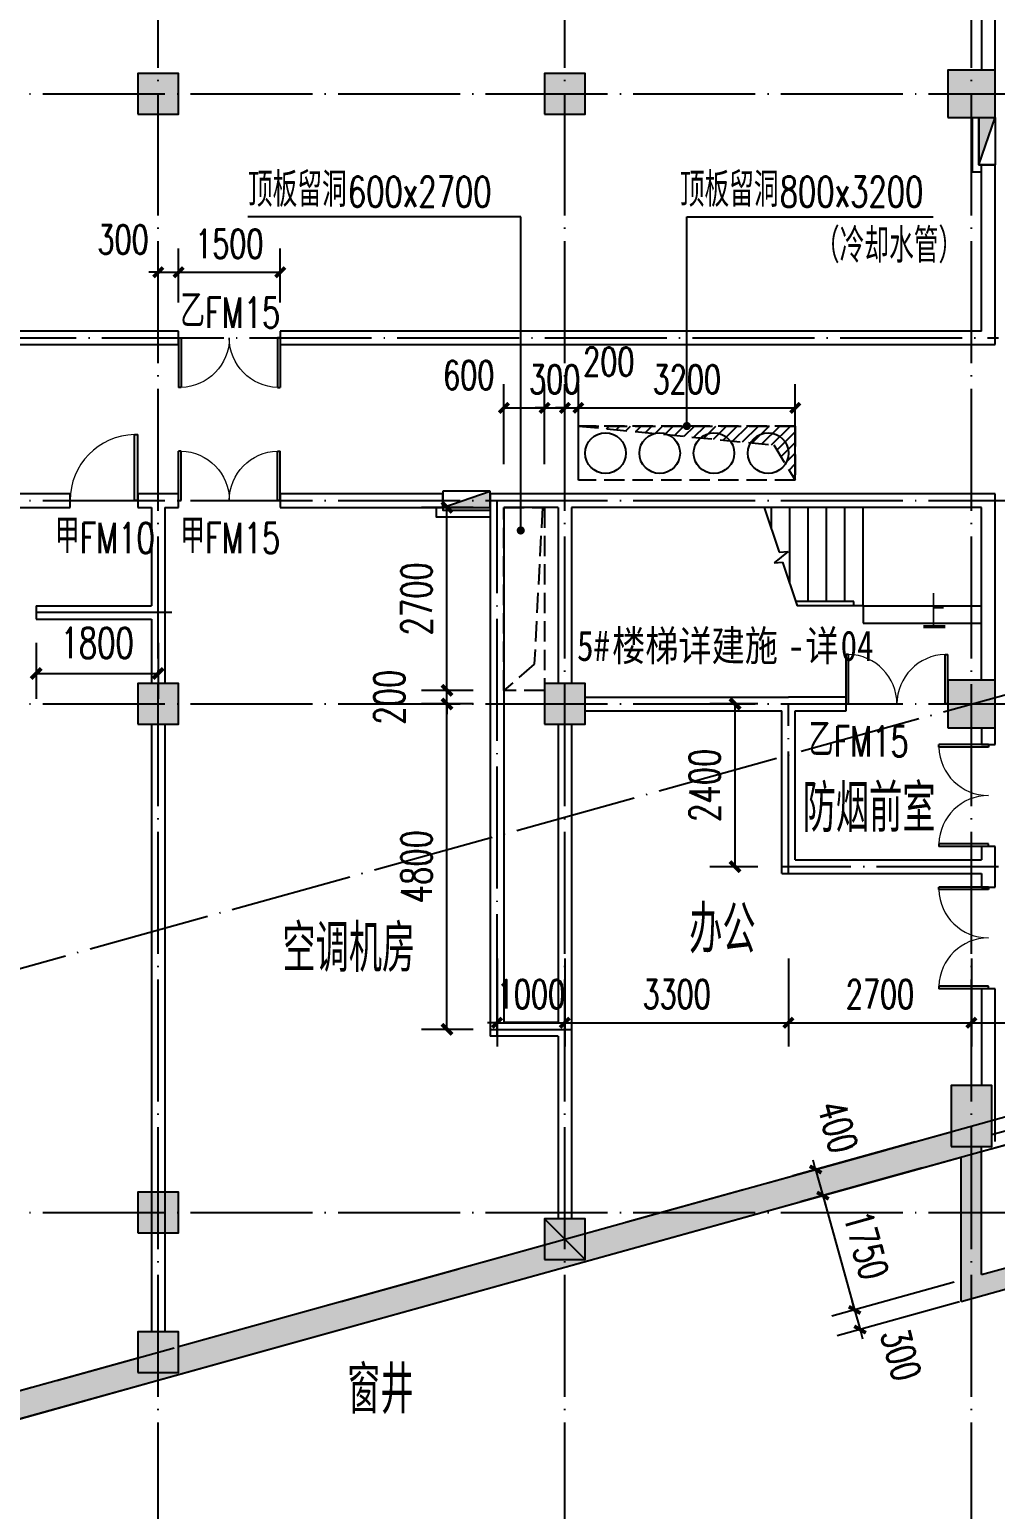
# Model space of a CAD drawing. Extents: x 246015 to 608740, y -108003 to 88400.
# Drawn here: x 356457 to 370707, y -41341 to -19514 of the extents above; entities that cross this region are included whole.
import ezdxf

# ---------------------------------------------------------------- set-up
doc = ezdxf.new("R2010")
doc.units = 0
doc.header["$LTSCALE"] = 3000
doc.header["$MEASUREMENT"] = 0
doc.header["$PDMODE"] = 1
doc.linetypes.add('DASH', pattern=[0.35, 0.25, -0.1])
doc.linetypes.add('DOTE', pattern=[2.42, 2, -0.2, 0.02, -0.2])
doc.layers.get('0').update_dxf_attribs({"linetype": 'CONTINUOUS'})
doc.layers.get('DEFPOINTS').update_dxf_attribs({"linetype": 'CONTINUOUS'})
for name, color, linetype in [('column', 9, 'CONTINUOUS'), ('DIM_LEAD', 3, 'CONTINUOUS'), ('DIM_SYMB', 3, 'CONTINUOUS'), ('dote', 1, 'DOTE'), ('PUB_DIM', 3, 'CONTINUOUS'), ('PUB_HATCH', 8, 'CONTINUOUS'), ('PUB_TEXT', 7, 'CONTINUOUS'), ('stair', 2, 'CONTINUOUS'), ('WALL', 9, 'CONTINUOUS'), ('WALL-1', 31, 'CONTINUOUS'), ('WINDOW', 4, 'CONTINUOUS'), ('WINDOW_TEXT', 7, 'CONTINUOUS'), ('楼板洞口', 4, 'CONTINUOUS'), ('消火栓', 6, 'CONTINUOUS')]:
    doc.layers.add(name, color=color, linetype=linetype)
doc.layers.add('红线', color=7, linetype='CONTINUOUS', true_color=0xe0150b)
doc.styles.add('-黑体', font='simhei.ttf', dxfattribs={"width": 0.8})
doc.styles.add('_TCH_DIM', font='SIMPLEX', dxfattribs={"bigfont": 'GBCBIG'})
doc.styles.add('_TCH_WINDOW', font='SIMPLEX', dxfattribs={"bigfont": 'GBCBIG'})
doc.styles.add('DIM_FONT', font='simplex.shx', dxfattribs={"width": 0.7, "bigfont": 'hztxt.shx'})
doc.dimstyles.new('DIMN140', dxfattribs={"dimscale": 1.4, "dimtxt": 300, "dimasz": 100, "dimexe": 250, "dimexo": 300, "dimgap": 150, "dimtad": 1, "dimdec": 0, "dimzin": 0, "dimdsep": 46, "dimtxsty": 'DIM_FONT', "dimblk": 'ARCHTICK', "dimcen": 0.09, "dimclrt": 7, "dimazin": 2, "dimtfac": 1, "dimtdec": 0, "dimtix": 1, "dimtmove": 2, "dimatfit": 3, "dimfxl": 0, "dimtolj": 1, "dimtzin": 0, "dimarcsym": 0})
doc.dimstyles.new('DIMN150', dxfattribs={"dimscale": 1.5, "dimtxt": 300, "dimasz": 100, "dimexe": 250, "dimexo": 300, "dimgap": 150, "dimtad": 1, "dimdec": 0, "dimzin": 0, "dimdsep": 46, "dimtxsty": 'DIM_FONT', "dimblk": 'ARCHTICK', "dimcen": 0.09, "dimclrt": 7, "dimazin": 2, "dimtfac": 1, "dimtdec": 0, "dimtix": 1, "dimtmove": 2, "dimatfit": 3, "dimfxl": 0, "dimtolj": 1, "dimtzin": 0, "dimarcsym": 0})

# ---------------------------------------------------------------- blocks, each defined once
blk = doc.blocks.new('_FZH')
blk.add_lwpolyline([(-0.5, -0.5), (0.5, -0.5), (0.5, 0.5), (-0.5, 0.5)], close=True)
at = {"layer": 'PUB_HATCH'}
blk.add_solid([(-0.5, -0.5), (0.5, -0.5), (-0.5, 0.5), (0.5, 0.5)], dxfattribs=at)
blk = doc.blocks.new('_ARCHTICK')
at = {"color": 0, "linetype": 'ByBlock', "const_width": 0.4}
blk.add_lwpolyline([(-0.5, -0.5), (0.5, 0.5)], dxfattribs=at)
blk = doc.blocks.new('*D287')
at = {"layer": 'DEFPOINTS', "color": 0}
for p in [(360154, -23094), (358654, -23961), (360154, -23961)]:
    blk.add_point(p, dxfattribs=at)
at = {"layer": 'PUB_DIM', "color": 0, "lineweight": -2}
for p, q in [((358654, -23541), (358654, -22744)), ((360154, -23541), (360154, -22744)), ((358654, -23094), (360154, -23094))]:
    blk.add_line(p, q, dxfattribs=at)
at = {"layer": 'PUB_DIM', "color": 0, "lineweight": -2, "xscale": 140, "yscale": 140, "zscale": 140, "rotation": 180}
blk.add_blockref('_ARCHTICK', (358654, -23094), dxfattribs=at)
at = {"layer": 'PUB_DIM', "color": 0, "lineweight": -2, "xscale": 140, "yscale": 140, "zscale": 140}
blk.add_blockref('_ARCHTICK', (360154, -23094), dxfattribs=at)
at = {"layer": 'PUB_DIM', "color": 7, "insert": (359404, -22674), "char_height": 420, "attachment_point": 5, "style": 'DIM_FONT'}
blk.add_mtext('\\A1;1500', dxfattribs=at)
blk = doc.blocks.new('*D288')
at = {"layer": 'DEFPOINTS', "color": 0}
for p in [(358654, -23094), (358354, -23961), (358654, -23961)]:
    blk.add_point(p, dxfattribs=at)
at = {"layer": 'PUB_DIM', "color": 0, "lineweight": -2}
for p, q in [((358354, -23541), (358354, -22744)), ((358654, -23541), (358654, -22744)), ((358354, -23094), (358214, -23094)), ((358354, -23094), (358654, -23094)), ((358654, -23094), (358794, -23094))]:
    blk.add_line(p, q, dxfattribs=at)
at = {"layer": 'PUB_DIM', "color": 0, "lineweight": -2, "xscale": 140, "yscale": 140, "zscale": 140}
blk.add_blockref('_ARCHTICK', (358354, -23094), dxfattribs=at)
at = {"layer": 'PUB_DIM', "color": 0, "lineweight": -2, "xscale": 140, "yscale": 140, "zscale": 140, "rotation": 180}
blk.add_blockref('_ARCHTICK', (358654, -23094), dxfattribs=at)
at = {"layer": 'PUB_DIM', "color": 7, "insert": (357836, -22611), "char_height": 420, "attachment_point": 5, "style": 'DIM_FONT'}
blk.add_mtext('\\A1;300', dxfattribs=at)
blk = doc.blocks.new('*D401')
at = {"layer": 'DEFPOINTS', "color": 0}
for p in [(364054, -25094), (363454, -26343), (364054, -26343)]:
    blk.add_point(p, dxfattribs=at)
at = {"layer": 'PUB_DIM', "color": 0, "lineweight": -2}
for p, q in [((363454, -25923), (363454, -24744)), ((364054, -25923), (364054, -24744)), ((363454, -25094), (364054, -25094))]:
    blk.add_line(p, q, dxfattribs=at)
at = {"layer": 'PUB_DIM', "color": 0, "lineweight": -2, "xscale": 140, "yscale": 140, "zscale": 140, "rotation": 180}
blk.add_blockref('_ARCHTICK', (363454, -25094), dxfattribs=at)
at = {"layer": 'PUB_DIM', "color": 0, "lineweight": -2, "xscale": 140, "yscale": 140, "zscale": 140}
blk.add_blockref('_ARCHTICK', (364054, -25094), dxfattribs=at)
at = {"layer": 'PUB_DIM', "color": 7, "insert": (362936, -24611), "char_height": 420, "attachment_point": 5, "style": 'DIM_FONT'}
blk.add_mtext('\\A1;600', dxfattribs=at)
blk = doc.blocks.new('*D402')
at = {"layer": 'DEFPOINTS', "color": 0}
for p in [(364354, -25094), (364054, -26343), (364354, -26343)]:
    blk.add_point(p, dxfattribs=at)
at = {"layer": 'PUB_DIM', "color": 0, "lineweight": -2}
for p, q in [((364054, -25923), (364054, -24744)), ((364354, -25923), (364354, -24744)), ((364054, -25094), (363914, -25094)), ((364054, -25094), (364354, -25094)), ((364354, -25094), (364494, -25094))]:
    blk.add_line(p, q, dxfattribs=at)
at = {"layer": 'PUB_DIM', "color": 0, "lineweight": -2, "xscale": 140, "yscale": 140, "zscale": 140}
blk.add_blockref('_ARCHTICK', (364054, -25094), dxfattribs=at)
at = {"layer": 'PUB_DIM', "color": 0, "lineweight": -2, "xscale": 140, "yscale": 140, "zscale": 140, "rotation": 180}
blk.add_blockref('_ARCHTICK', (364354, -25094), dxfattribs=at)
at = {"layer": 'PUB_DIM', "color": 7, "insert": (364204, -24674), "char_height": 420, "attachment_point": 5, "style": 'DIM_FONT'}
blk.add_mtext('\\A1;300', dxfattribs=at)
blk = doc.blocks.new('*D403')
at = {"layer": 'DEFPOINTS', "color": 0}
for p in [(364554, -25094), (364354, -26343), (364554, -26343)]:
    blk.add_point(p, dxfattribs=at)
at = {"layer": 'PUB_DIM', "color": 0, "lineweight": -2}
for p, q in [((364354, -25923), (364354, -24744)), ((364554, -25923), (364554, -24744)), ((364354, -25094), (364214, -25094)), ((364354, -25094), (364554, -25094)), ((364554, -25094), (364694, -25094))]:
    blk.add_line(p, q, dxfattribs=at)
at = {"layer": 'PUB_DIM', "color": 0, "lineweight": -2, "xscale": 140, "yscale": 140, "zscale": 140}
blk.add_blockref('_ARCHTICK', (364354, -25094), dxfattribs=at)
at = {"layer": 'PUB_DIM', "color": 0, "lineweight": -2, "xscale": 140, "yscale": 140, "zscale": 140, "rotation": 180}
blk.add_blockref('_ARCHTICK', (364554, -25094), dxfattribs=at)
at = {"layer": 'PUB_DIM', "color": 7, "insert": (365003, -24411), "char_height": 420, "attachment_point": 5, "style": 'DIM_FONT'}
blk.add_mtext('\\A1;200', dxfattribs=at)
blk = doc.blocks.new('*D404')
at = {"layer": 'DEFPOINTS', "color": 0}
for p in [(367754, -25094), (364554, -26343), (367754, -26343)]:
    blk.add_point(p, dxfattribs=at)
at = {"layer": 'PUB_DIM', "color": 0, "lineweight": -2}
for p, q in [((364554, -25923), (364554, -24744)), ((367754, -25923), (367754, -24744)), ((364554, -25094), (367754, -25094))]:
    blk.add_line(p, q, dxfattribs=at)
at = {"layer": 'PUB_DIM', "color": 0, "lineweight": -2, "xscale": 140, "yscale": 140, "zscale": 140, "rotation": 180}
blk.add_blockref('_ARCHTICK', (364554, -25094), dxfattribs=at)
at = {"layer": 'PUB_DIM', "color": 0, "lineweight": -2, "xscale": 140, "yscale": 140, "zscale": 140}
blk.add_blockref('_ARCHTICK', (367754, -25094), dxfattribs=at)
at = {"layer": 'PUB_DIM', "color": 7, "insert": (366154, -24674), "char_height": 420, "attachment_point": 5, "style": 'DIM_FONT'}
blk.add_mtext('\\A1;3200', dxfattribs=at)
blk = doc.blocks.new('*D513')
at = {"layer": 'DEFPOINTS', "color": 0}
for p in [(369928, -35807), (370035, -36192), (368161, -36713)]:
    blk.add_point(p, dxfattribs=at)
at = {"layer": 'PUB_DIM', "color": 0, "lineweight": -2}
for p, q in [((369524, -35919), (367717, -36421)), ((368054, -36327), (368017, -36192)), ((369631, -36305), (367824, -36806)), ((368054, -36327), (368161, -36713)), ((368161, -36713), (368199, -36848))]:
    blk.add_line(p, q, dxfattribs=at)
at = {"layer": 'PUB_DIM', "color": 0, "lineweight": -2, "xscale": 140, "yscale": 140, "zscale": 140}
for p, rotation in [((368054, -36327), 285.5241109935612), ((368161, -36713), 105.5241109935612)]:
    blk.add_blockref('_ARCHTICK', p, dxfattribs=dict(at, rotation=rotation))
at = {"layer": 'PUB_DIM', "color": 7, "insert": (368381, -35699), "char_height": 420, "attachment_point": 5, "rotation": 285.5241, "style": 'DIM_FONT'}
blk.add_mtext('\\A1;400', dxfattribs=at)
blk = doc.blocks.new('*D514')
at = {"layer": 'DEFPOINTS', "color": 0}
for p in [(370035, -36192), (370504, -37878), (368630, -38399)]:
    blk.add_point(p, dxfattribs=at)
at = {"layer": 'PUB_DIM', "color": 0, "lineweight": -2}
for p, q in [((369631, -36305), (367824, -36806)), ((368161, -36713), (368630, -38399)), ((370099, -37991), (368292, -38493))]:
    blk.add_line(p, q, dxfattribs=at)
at = {"layer": 'PUB_DIM', "color": 0, "lineweight": -2, "xscale": 140, "yscale": 140, "zscale": 140}
for p, rotation in [((368161, -36713), 105.5241109935637), ((368630, -38399), 285.5241109935637)]:
    blk.add_blockref('_ARCHTICK', p, dxfattribs=dict(at, rotation=rotation))
at = {"layer": 'PUB_DIM', "color": 7, "insert": (368800, -37443), "char_height": 420, "attachment_point": 5, "rotation": 285.5241, "style": 'DIM_FONT'}
blk.add_mtext('\\A1;1750', dxfattribs=at)
blk = doc.blocks.new('*D515')
at = {"layer": 'DEFPOINTS', "color": 0}
for p in [(370504, -37878), (370584, -38167), (368710, -38688)]:
    blk.add_point(p, dxfattribs=at)
at = {"layer": 'PUB_DIM', "color": 0, "lineweight": -2}
for p, q in [((370099, -37991), (368292, -38493)), ((370179, -38280), (368373, -38782)), ((368630, -38399), (368592, -38264)), ((368630, -38399), (368710, -38688)), ((368710, -38688), (368747, -38823))]:
    blk.add_line(p, q, dxfattribs=at)
at = {"layer": 'PUB_DIM', "color": 0, "lineweight": -2, "xscale": 140, "yscale": 140, "zscale": 140}
for p, rotation in [((368630, -38399), 285.5241109935645), ((368710, -38688), 105.5241109935644)]:
    blk.add_blockref('_ARCHTICK', p, dxfattribs=dict(at, rotation=rotation))
at = {"layer": 'PUB_DIM', "color": 7, "insert": (369314, -39058), "char_height": 420, "attachment_point": 5, "rotation": 285.5241, "style": 'DIM_FONT'}
blk.add_mtext('\\A1;300', dxfattribs=at)
blk = doc.blocks.new('*D565')
at = {"layer": 'DEFPOINTS', "color": 0}
for p in [(370354, -32797), (373054, -32797), (373054, -34162)]:
    blk.add_point(p, dxfattribs=at)
at = {"layer": 'PUB_DIM', "color": 0, "lineweight": -2}
for p, q in [((370354, -33217), (370354, -34512)), ((373054, -33217), (373054, -34512)), ((370354, -34162), (373054, -34162))]:
    blk.add_line(p, q, dxfattribs=at)
at = {"layer": 'PUB_DIM', "color": 0, "lineweight": -2, "xscale": 140, "yscale": 140, "zscale": 140, "rotation": 180}
blk.add_blockref('_ARCHTICK', (370354, -34162), dxfattribs=at)
at = {"layer": 'PUB_DIM', "color": 0, "lineweight": -2, "xscale": 140, "yscale": 140, "zscale": 140}
blk.add_blockref('_ARCHTICK', (373054, -34162), dxfattribs=at)
at = {"layer": 'PUB_DIM', "color": 7, "insert": (371704, -33742), "char_height": 420, "attachment_point": 5, "style": 'DIM_FONT'}
blk.add_mtext('\\A1;2700', dxfattribs=at)
blk = doc.blocks.new('*D566')
at = {"layer": 'DEFPOINTS', "color": 0}
for p in [(367654, -32797), (370354, -32797), (370354, -34162)]:
    blk.add_point(p, dxfattribs=at)
at = {"layer": 'PUB_DIM', "color": 0, "lineweight": -2}
for p, q in [((367654, -33217), (367654, -34512)), ((370354, -33217), (370354, -34512)), ((367654, -34162), (370354, -34162))]:
    blk.add_line(p, q, dxfattribs=at)
at = {"layer": 'PUB_DIM', "color": 0, "lineweight": -2, "xscale": 140, "yscale": 140, "zscale": 140, "rotation": 180}
blk.add_blockref('_ARCHTICK', (367654, -34162), dxfattribs=at)
at = {"layer": 'PUB_DIM', "color": 0, "lineweight": -2, "xscale": 140, "yscale": 140, "zscale": 140}
blk.add_blockref('_ARCHTICK', (370354, -34162), dxfattribs=at)
at = {"layer": 'PUB_DIM', "color": 7, "insert": (369004, -33742), "char_height": 420, "attachment_point": 5, "style": 'DIM_FONT'}
blk.add_mtext('\\A1;2700', dxfattribs=at)
blk = doc.blocks.new('*D567')
at = {"layer": 'DEFPOINTS', "color": 0}
for p in [(364354, -32797), (367654, -32797), (367654, -34162)]:
    blk.add_point(p, dxfattribs=at)
at = {"layer": 'PUB_DIM', "color": 0, "lineweight": -2}
for p, q in [((364354, -33217), (364354, -34512)), ((367654, -33217), (367654, -34512)), ((364354, -34162), (367654, -34162))]:
    blk.add_line(p, q, dxfattribs=at)
at = {"layer": 'PUB_DIM', "color": 0, "lineweight": -2, "xscale": 140, "yscale": 140, "zscale": 140, "rotation": 180}
blk.add_blockref('_ARCHTICK', (364354, -34162), dxfattribs=at)
at = {"layer": 'PUB_DIM', "color": 0, "lineweight": -2, "xscale": 140, "yscale": 140, "zscale": 140}
blk.add_blockref('_ARCHTICK', (367654, -34162), dxfattribs=at)
at = {"layer": 'PUB_DIM', "color": 7, "insert": (366004, -33742), "char_height": 420, "attachment_point": 5, "style": 'DIM_FONT'}
blk.add_mtext('\\A1;3300', dxfattribs=at)
blk = doc.blocks.new('*D568')
at = {"layer": 'DEFPOINTS', "color": 0}
for p in [(363354, -32797), (364354, -32797), (364354, -34162)]:
    blk.add_point(p, dxfattribs=at)
at = {"layer": 'PUB_DIM', "color": 0, "lineweight": -2}
for p, q in [((363354, -33217), (363354, -34512)), ((364354, -33217), (364354, -34512)), ((363354, -34162), (363214, -34162)), ((363354, -34162), (364354, -34162)), ((364354, -34162), (364494, -34162))]:
    blk.add_line(p, q, dxfattribs=at)
at = {"layer": 'PUB_DIM', "color": 0, "lineweight": -2, "xscale": 140, "yscale": 140, "zscale": 140}
blk.add_blockref('_ARCHTICK', (363354, -34162), dxfattribs=at)
at = {"layer": 'PUB_DIM', "color": 0, "lineweight": -2, "xscale": 140, "yscale": 140, "zscale": 140, "rotation": 180}
blk.add_blockref('_ARCHTICK', (364354, -34162), dxfattribs=at)
at = {"layer": 'PUB_DIM', "color": 7, "insert": (363854, -33742), "char_height": 420, "attachment_point": 5, "style": 'DIM_FONT'}
blk.add_mtext('\\A1;1000', dxfattribs=at)
blk = doc.blocks.new('*D795')
at = {"layer": 'DEFPOINTS', "color": 0}
for p in [(366866, -29461), (367654, -29461), (367654, -31861)]:
    blk.add_point(p, dxfattribs=at)
at = {"layer": 'PUB_DIM', "color": 0, "lineweight": -2}
for p, q in [((367204, -29461), (366491, -29461)), ((366866, -31861), (366866, -29461)), ((367204, -31861), (366491, -31861))]:
    blk.add_line(p, q, dxfattribs=at)
at = {"layer": 'PUB_DIM', "color": 0, "lineweight": -2, "xscale": 150, "yscale": 150, "zscale": 150}
for p, rotation in [((366866, -29461), 90), ((366866, -31861), 270)]:
    blk.add_blockref('_ARCHTICK', p, dxfattribs=dict(at, rotation=rotation))
at = {"layer": 'PUB_DIM', "color": 7, "insert": (366416, -30661), "char_height": 450, "attachment_point": 5, "rotation": 90, "style": 'DIM_FONT'}
blk.add_mtext('\\A1;2400', dxfattribs=at)
blk = doc.blocks.new('*D796')
at = {"layer": 'DEFPOINTS', "color": 0}
for p in [(356554, -28111), (358354, -28111), (358354, -29011)]:
    blk.add_point(p, dxfattribs=at)
at = {"layer": 'PUB_DIM', "color": 0, "lineweight": -2}
for p, q in [((356554, -28561), (356554, -29386)), ((358354, -28561), (358354, -29386)), ((356554, -29011), (358354, -29011))]:
    blk.add_line(p, q, dxfattribs=at)
at = {"layer": 'PUB_DIM', "color": 0, "lineweight": -2, "xscale": 150, "yscale": 150, "zscale": 150, "rotation": 180}
blk.add_blockref('_ARCHTICK', (356554, -29011), dxfattribs=at)
at = {"layer": 'PUB_DIM', "color": 0, "lineweight": -2, "xscale": 150, "yscale": 150, "zscale": 150}
blk.add_blockref('_ARCHTICK', (358354, -29011), dxfattribs=at)
at = {"layer": 'PUB_DIM', "color": 7, "insert": (357454, -28561), "char_height": 450, "attachment_point": 5, "style": 'DIM_FONT'}
blk.add_mtext('\\A1;1800', dxfattribs=at)
blk = doc.blocks.new('*D798')
at = {"layer": 'DEFPOINTS', "color": 0}
for p in [(355326, -26461), (356554, -26461), (356554, -28111)]:
    blk.add_point(p, dxfattribs=at)
at = {"layer": 'PUB_DIM', "color": 0, "lineweight": -2}
for p, q in [((356104, -26461), (354951, -26461)), ((355326, -28111), (355326, -26461)), ((356104, -28111), (354951, -28111))]:
    blk.add_line(p, q, dxfattribs=at)
at = {"layer": 'PUB_DIM', "color": 0, "lineweight": -2, "xscale": 150, "yscale": 150, "zscale": 150}
for p, rotation in [((355326, -26461), 90), ((355326, -28111), 270)]:
    blk.add_blockref('_ARCHTICK', p, dxfattribs=dict(at, rotation=rotation))
at = {"layer": 'PUB_DIM', "color": 7, "insert": (354876, -27286), "char_height": 450, "attachment_point": 5, "rotation": 90, "style": 'DIM_FONT'}
blk.add_mtext('\\A1;1650', dxfattribs=at)
blk = doc.blocks.new('*D847')
at = {"layer": 'DEFPOINTS', "color": 0}
for p in [(362615, -26561), (363454, -26561), (363454, -29261)]:
    blk.add_point(p, dxfattribs=at)
at = {"layer": 'PUB_DIM', "color": 0, "lineweight": -2}
for p, q in [((363004, -26561), (362240, -26561)), ((362615, -29261), (362615, -26561)), ((363004, -29261), (362240, -29261))]:
    blk.add_line(p, q, dxfattribs=at)
at = {"layer": 'PUB_DIM', "color": 0, "lineweight": -2, "xscale": 150, "yscale": 150, "zscale": 150}
for p, rotation in [((362615, -26561), 90), ((362615, -29261), 270)]:
    blk.add_blockref('_ARCHTICK', p, dxfattribs=dict(at, rotation=rotation))
at = {"layer": 'PUB_DIM', "color": 7, "insert": (362165, -27911), "char_height": 450, "attachment_point": 5, "rotation": 90, "style": 'DIM_FONT'}
blk.add_mtext('\\A1;2700', dxfattribs=at)
blk = doc.blocks.new('*D848')
at = {"layer": 'DEFPOINTS', "color": 0}
for p in [(362615, -29261), (363454, -29261), (363454, -29461)]:
    blk.add_point(p, dxfattribs=at)
at = {"layer": 'PUB_DIM', "color": 0, "lineweight": -2}
for p, q in [((362615, -29261), (362615, -29111)), ((363004, -29261), (362240, -29261)), ((363004, -29461), (362240, -29461)), ((362615, -29461), (362615, -29261)), ((362615, -29461), (362615, -29611))]:
    blk.add_line(p, q, dxfattribs=at)
at = {"layer": 'PUB_DIM', "color": 0, "lineweight": -2, "xscale": 150, "yscale": 150, "zscale": 150}
for p, rotation in [((362615, -29261), 270), ((362615, -29461), 90)]:
    blk.add_blockref('_ARCHTICK', p, dxfattribs=dict(at, rotation=rotation))
at = {"layer": 'PUB_DIM', "color": 7, "insert": (361764, -29361), "char_height": 450, "attachment_point": 5, "rotation": 90, "style": 'DIM_FONT'}
blk.add_mtext('\\A1;200', dxfattribs=at)
blk = doc.blocks.new('*D849')
at = {"layer": 'DEFPOINTS', "color": 0}
for p in [(362615, -29461), (363454, -29461), (363454, -34261)]:
    blk.add_point(p, dxfattribs=at)
at = {"layer": 'PUB_DIM', "color": 0, "lineweight": -2}
for p, q in [((363004, -29461), (362240, -29461)), ((362615, -34261), (362615, -29461)), ((363004, -34261), (362240, -34261))]:
    blk.add_line(p, q, dxfattribs=at)
at = {"layer": 'PUB_DIM', "color": 0, "lineweight": -2, "xscale": 150, "yscale": 150, "zscale": 150}
for p, rotation in [((362615, -29461), 90), ((362615, -34261), 270)]:
    blk.add_blockref('_ARCHTICK', p, dxfattribs=dict(at, rotation=rotation))
at = {"layer": 'PUB_DIM', "color": 7, "insert": (362165, -31861), "char_height": 450, "attachment_point": 5, "rotation": 90, "style": 'DIM_FONT'}
blk.add_mtext('\\A1;4800', dxfattribs=at)
blk = doc.blocks.new('$DorLib2D$00000002')
for p, q in [((-0.5, 0), (-0.5, 0.4875)), ((-0.475, 0.4875), (-0.5, 0.4875)), ((-0.475, 0), (-0.475, 0.4875)), ((0.475, 0), (0.475, 0.4875)), ((0.475, 0.4875), (0.5, 0.4875)), ((0.5, 0), (0.5, 0.4875)), ((-0.5, 0), (-0.475, 0)), ((0.5, 0), (0.475, 0))]:
    blk.add_line(p, q)
at = {"lineweight": 13}
for centre, start, end in [((-0.4875, 0), 0, 88.53072), ((0.4875, 0), 91.46928, 180)]:
    blk.add_arc(centre, 0.4875, start, end, dxfattribs=at)
blk = doc.blocks.new('$DorLib2D$00000001')
for p, q in [((0.45, 0.975), (0.5, 0.975)), ((0.45, 0), (0.45, 0.975)), ((0.5, 0), (0.5, 0.975)), ((0.5, 0), (0.45, 0))]:
    blk.add_line(p, q)
at = {"lineweight": 13}
blk.add_arc((0.475, 0), 0.975, 91.4693, 180, dxfattribs=at)
blk = doc.blocks.new('$TwtSys$00000434')
for p, q in [((-0.5, 0.5), (-0.5, -0.5)), ((-0.5, -0.5), (0.5, 0.5)), ((0.5, 0.5), (-0.5, 0.5)), ((0.5, -0.5), (0.5, 0.5)), ((-0.5, -0.5), (0.5, -0.5))]:
    blk.add_line(p, q)
blk.add_solid([(0.5, -0.5), (0.5, 0.5), (-0.5, -0.5)])

msp = doc.modelspace()

# ---------------------------------------------------------------- hatches: boundary and pattern name
at = {"layer": 'PUB_HATCH'}
for points in [[(370503.9, -37878.3), (370203.9, -38273), (379503.9, -35689.7), (379203.9, -35461.6)], [(370298.2, -35988.6), (370053.9, -35988.6), (370053.9, -35771.9), (364653.9, -37271.9), (364653.9, -37655.2), (364437.2, -37655.2), (364460.9, -37740.6), (370203.9, -36145.4)], [(370503.9, -35988.6), (370298.2, -35988.6), (370203.9, -36145.4), (370203.9, -38273), (370503.9, -37878.3)], [(364437.2, -37655.2), (364053.9, -37655.2), (364053.9, -37438.6), (358653.9, -38938.6), (358653.9, -39321.9), (358114.1, -39321.9), (358160.9, -39490.6), (364460.9, -37740.6)], [(358437.2, -39321.9), (358053.9, -39321.9), (358053.9, -39105.2), (352653.9, -40605.2), (352653.9, -41020.4), (358460.9, -39407.3)]]:
    msp.add_hatch(color=256, dxfattribs=at).paths.add_polyline_path(points)
at = {"layer": '楼板洞口'}
h = msp.add_hatch(dxfattribs=at)
h.set_pattern_fill('ANSI31', color=256, scale=70, style=0)
h.set_pattern_definition([(45, (0, 0), (-78.57724, 78.57724), [])])
h.paths.add_polyline_path([(364553.9, -25361.4), (367435.3, -25640.8), (367753.9, -26161.4), (367753.9, -25361.4)])

# ---------------------------------------------------------------- linework, layer by layer
at = {"layer": 'DIM_LEAD'}
for p, q in [((363703, -22278.6), (359678.1, -22278.6)), ((363704, -26902.2), (363703, -22278.6)), ((366153.9, -25361.4), (366154.8, -22278.6)), ((366154.8, -22278.6), (369789.1, -22278.6))]:
    msp.add_line(p, q, dxfattribs=at)
at = {"layer": 'DIM_LEAD', "const_width": 60}
for points in [[(366153.9, -25391.4, 1), (366153.9, -25331.4, 1)], [(363704, -26932.2, 1), (363704, -26872.2, 1)]]:
    msp.add_lwpolyline(points, format="xyb", close=True, dxfattribs=at)
at = {"layer": 'DIM_SYMB'}
msp.add_lwpolyline([(369505, -28271.4, 0, 0, 0), (369505, -27286.4, 0, 0, 0), (368123.9, -27286.4, 120, 0, 0), (367673.9, -27286.4, 0, 0, 0)], format="xyseb", dxfattribs=at)
at = {"layer": 'dote', "ltscale": 0.3}
for p, q in [((358353.9, -81061.4), (358353.9, 53538.6)), ((364353.9, -81061.4), (364353.9, 53538.6)), ((370353.9, -81061.4), (370353.9, 53538.6)), ((295667.9, -20461.4), (554353.9, -20461.4)), ((300688.7, -48812.8), (397353.9, -21961.4)), ((324853.9, -24061.4), (370753.9, -24061.4)), ((302294.5, -54593.9), (406353.9, -25688.6)), ((295667.9, -26461.4), (379353.9, -26461.4)), ((363353.9, -34361.4), (363353.9, -26461.4)), ((295667.9, -29461.4), (554353.9, -29461.4)), ((367653.9, -31961.4), (367653.9, -29461.4)), ((370753.9, -31861.4), (367553.9, -31861.4)), ((363253.9, -34261.4), (364453.9, -34261.4)), ((295667.9, -36961.4), (554353.9, -36961.4))]:
    msp.add_line(p, q, dxfattribs=at)
at = {"layer": 'dote'}
msp.add_line((358553.9, -28111.4), (356553.9, -28111.4), dxfattribs=at)
at = {"layer": 'stair'}
for p, q in [((368753.9, -26561.4), (367295.9, -26561.4)), ((367295.9, -26561.4), (367516.7, -27220.1)), ((367403.9, -26883.6), (367403.9, -26561.4)), ((367673.9, -27689.2), (367673.9, -26561.4)), ((367943.9, -27951.4), (367943.9, -26561.4)), ((368213.9, -27951.4), (368213.9, -26561.4)), ((368483.9, -27951.4), (368483.9, -26561.4)), ((368753.9, -28011.4), (368753.9, -26561.4)), ((367651.4, -27211.8), (367441, -27379.4)), ((367516.7, -27220.1), (367651.4, -27211.8)), ((367441, -27379.4), (367567.4, -27371.6)), ((367567.4, -27371.6), (367781.9, -28011.4)), ((368618.9, -27951.4), (367761.8, -27951.4)), ((368618.9, -28011.4), (367781.9, -28011.4)), ((368618.9, -28011.4), (367781.9, -28011.4)), ((368618.9, -28011.4), (368618.9, -27951.4)), ((368753.9, -28011.4), (368618.9, -28011.4)), ((368753.9, -28011.4), (370503.9, -28011.4)), ((368753.9, -28011.4), (368753.9, -28271.4)), ((368753.9, -28271.4), (370503.9, -28271.4)), ((364053.9, -37055.2), (364653.9, -37655.2))]:
    msp.add_line(p, q, dxfattribs=at)
msp.add_lwpolyline([(299553.9, 3467.8), (299553.9, 28838.6), (316453.9, 28838.6), (316453.9, 27409.7), (323493.1, 28025.5), (322800.2, 35945.3, -0.0349916), (393128.8, 42129.1), (393066.7, 42838.6), (467189.2, 42838.6), (467163, 42538.6), (467127.7, 42135.3, -0.0358539), (537955.2, 35916.1), (536854.9, 23339.1), (538648, 23182.2), (537798.3, 13438.6), (553653.9, 13438.6), (553653.9, -20761.4), (454653.9, -20761.4), (454653.9, -29761.4), (393186.2, -29761.4), (325560.9, -48546.2), (299553.9, 3467.8)], format="xyb", close=True, dxfattribs=at)
at = {"layer": 'WALL'}
for p, q in [((370503.9, -17161.4), (370503.9, -20111.4)), ((370703.9, -20111.4), (370703.9, -17161.4)), ((370503.9, -23961.4), (370503.9, -21511.4)), ((370503.9, -21511.4), (370703.9, -21511.4)), ((370703.9, -24161.4), (370703.9, -21511.4)), ((358653.9, -23961.4), (352453.9, -23961.4)), ((358653.9, -24161.4), (358653.9, -23961.4)), ((370503.9, -23961.4), (360153.9, -23961.4)), ((360153.9, -23961.4), (360153.9, -24161.4)), ((352453.9, -24161.4), (358653.9, -24161.4)), ((360153.9, -24161.4), (370703.9, -24161.4)), ((357053.9, -26361.4), (352453.9, -26361.4)), ((357053.9, -26561.4), (357053.9, -26361.4)), ((358353.9, -26361.4), (358053.9, -26361.4)), ((358053.9, -26361.4), (358053.9, -26561.4)), ((358653.9, -26361.4), (358353.9, -26361.4)), ((358653.9, -26561.4), (358653.9, -26361.4)), ((362553.9, -26361.4), (360153.9, -26361.4)), ((360153.9, -26361.4), (360153.9, -26561.4)), ((362553.9, -26561.4), (362553.9, -26361.4)), ((364353.9, -26361.4), (363253.9, -26361.4)), ((363253.9, -26361.4), (363253.9, -34361.4)), ((370703.9, -26361.4), (364353.9, -26361.4)), ((370703.9, -29111.4), (370703.9, -26361.4)), ((352353.9, -26561.4), (357053.9, -26561.4)), ((358053.9, -26561.4), (358253.9, -26561.4)), ((358253.9, -26561.4), (358253.9, -28011.4)), ((358453.9, -26561.4), (358653.9, -26561.4)), ((358453.9, -26561.4), (358453.9, -28111.4)), ((360153.9, -26561.4), (362553.9, -26561.4)), ((364253.9, -26561.4), (363453.9, -26561.4)), ((363453.9, -26561.4), (363453.9, -34161.4)), ((364253.9, -26561.4), (364253.9, -29161.4)), ((364453.9, -26561.4), (364453.9, -29161.4)), ((370503.9, -26561.4), (364453.9, -26561.4)), ((370503.9, -29111.4), (370503.9, -26561.4)), ((356553.9, -28011.4), (358253.9, -28011.4)), ((356553.9, -28011.4), (356553.9, -28211.4)), ((358453.9, -28111.4), (358453.9, -29161.4)), ((356553.9, -28211.4), (358253.9, -28211.4)), ((358253.9, -28211.4), (358253.9, -29161.4)), ((364653.9, -29361.4), (367653.9, -29361.4)), ((368503.9, -29361.4), (367653.9, -29361.4)), ((368503.9, -29561.4), (368503.9, -29361.4)), ((364653.9, -29561.4), (367553.9, -29561.4)), ((367553.9, -31961.4), (367553.9, -29561.4)), ((367753.9, -31761.4), (367753.9, -29561.4)), ((367753.9, -29561.4), (368503.9, -29561.4)), ((358253.9, -29761.4), (358253.9, -38721.9)), ((358453.9, -29761.4), (358453.9, -38721.9)), ((364253.9, -29761.4), (364253.9, -34161.4)), ((364453.9, -29761.4), (364453.9, -34261.4)), ((370503.9, -29811.4), (370503.9, -30061.4)), ((370703.9, -30061.4), (370703.9, -29811.4)), ((370503.9, -30061.4), (370703.9, -30061.4)), ((370703.9, -31561.4), (370503.9, -31561.4)), ((370503.9, -31561.4), (370503.9, -31761.4)), ((370703.9, -31861.4), (370703.9, -31561.4)), ((367753.9, -31761.4), (370503.9, -31761.4)), ((370703.9, -32161.4), (370703.9, -31861.4)), ((367553.9, -31961.4), (370503.9, -31961.4)), ((370503.9, -31961.4), (370503.9, -32161.4)), ((370503.9, -32161.4), (370703.9, -32161.4)), ((370703.9, -33661.4), (370503.9, -33661.4)), ((370503.9, -33661.4), (370503.9, -35088.6)), ((370703.9, -35916.6), (370703.9, -33661.4)), ((364253.9, -34161.4), (363453.9, -34161.4)), ((364453.9, -34261.4), (364453.9, -37055.2)), ((364253.9, -34361.4), (363253.9, -34361.4)), ((364253.9, -34361.4), (364253.9, -37055.2)), ((370460.9, -36074), (373080.6, -35346.3)), ((370653.9, -35812.8), (372953.9, -35173.9)), ((370503.9, -37878.3), (379203.9, -35461.6)), ((364653.9, -37271.9), (370053.9, -35771.9)), ((370203.9, -38273), (379503.9, -35689.7)), ((370503.9, -37878.3), (370503.9, -35988.6)), ((364460.9, -37740.6), (370203.9, -36145.4)), ((370203.9, -38273), (370203.9, -36145.4)), ((358653.9, -38938.6), (364053.9, -37438.6)), ((358160.9, -39490.6), (364460.9, -37740.6)), ((352653.9, -40605.2), (358053.9, -39105.2)), ((352653.9, -41020.4), (358460.9, -39407.3))]:
    msp.add_line(p, q, dxfattribs=at)
at = {"layer": 'WALL-1'}
for points in [[(370363.9, -20811.4), (370363.9, -21611.4), (370503.9, -21611.4)], [(370463.9, -20811.4), (370463.9, -21511.4), (370503.9, -21511.4)], [(362453.9, -26561.4), (362453.9, -26701.4), (363253.9, -26701.4)], [(362553.9, -26561.4), (362553.9, -26601.4), (363253.9, -26601.4)]]:
    msp.add_lwpolyline(points, dxfattribs=at)
at = {"layer": '楼板洞口', "linetype": 'DASH', "ltscale": 0.4}
for points in [[(364553.9, -26161.4), (364553.9, -25361.4), (367753.9, -25361.4), (367753.9, -26161.4), (364553.9, -26161.4)], [(364553.9, -25361.4), (367435.3, -25640.8), (367753.9, -26161.4), (367753.9, -25361.4), (364553.9, -25361.4)], [(364022.9, -26561.4), (363902.8, -28874.5), (363453.9, -29261.4)]]:
    msp.add_lwpolyline(points, dxfattribs=at)
msp.add_lwpolyline([(364053.9, -29261.4), (363453.9, -29261.4), (363453.9, -26561.4), (364053.9, -26561.4)], close=True, dxfattribs=at)
at = {"layer": '楼板洞口'}
for centre in [(364953.9, -25761.4), (365753.9, -25761.4), (366553.9, -25761.4), (367353.9, -25761.4)]:
    msp.add_circle(centre, 300, dxfattribs=at)
at = {"layer": '红线', "linetype": 'DOTE'}
msp.add_lwpolyline([(321625.8, 41313.5), (283782, 20451.8), (327022.4, -69761.6, -0.1186699), (571935, -34205), (582107, -28597.6), (543576.1, 41298.8, 0.0913964), (321625.8, 41313.5)], format="xyb", dxfattribs=at)
at = {"layer": '红线', "color": 31, "linetype": 'DOTE', "ltscale": 0.5}
msp.add_lwpolyline([(321625.8, 41313.5), (283782, 20451.8), (327022.4, -69761.6, -0.1186699), (571935, -34205), (582107, -28597.6), (543576.1, 41298.8, 0.0913964), (321625.8, 41313.5)], format="xyb", dxfattribs=at)

# ---------------------------------------------------------------- block references
at = {"layer": 'column'}
for p, xscale, yscale, zscale in [((358353.9, -20461.4), 600, 600, 600), ((364353.9, -20461.4), 600, 600, 600), ((370353.9, -20461.4), 700, 700, 700), ((358353.9, -29461.4), 600, 600, 600), ((364353.9, -29461.4), 600, 600, 600), ((370353.9, -29461.4), 699.9999999782885, 700, 700), ((370353.9, -35538.6), 600, 900.0000202465817, 900.0000202465817), ((358353.9, -36961.4), 600, 600, 600), ((364353.9, -37355.2), 600, 600, 600), ((364353.9, -37355.2), 600, 600, 600), ((358353.9, -39021.9), 600, 600, 600), ((358353.9, -39021.9), 600, 600, 600)]:
    msp.add_blockref('_FZH', p, dxfattribs=dict(at, xscale=xscale, yscale=yscale, zscale=zscale))
at = {"layer": 'WINDOW'}
for name, p, xscale, yscale, zscale, rotation in [('$DorLib2D$00000002', (359403.9, -24061.4), -1500, 1500, -1500, 179.9999999997897), ('$DorLib2D$00000001', (357553.9, -26461.4), -1000, -1000, -1000, 179.999999995879), ('$DorLib2D$00000002', (359403.9, -26461.4), 1500, -1500, 1500, 179.999999995879), ('$DorLib2D$00000002', (370603.9, -30811.4), 1500, 1500, 1500, 89.99999999999166)]:
    msp.add_blockref(name, p, dxfattribs=dict(at, xscale=xscale, yscale=yscale, zscale=zscale, rotation=rotation))
at = {"layer": 'WINDOW', "xscale": 1500, "yscale": 1500, "zscale": 1500}
msp.add_blockref('$DorLib2D$00000002', (369253.9, -29461.4), dxfattribs=at)
at = {"layer": 'WINDOW'}
ref = msp.add_blockref('$DorLib2D$00000002', (370603.9, -32911.4), dxfattribs=dict(at, xscale=1500, yscale=1500, zscale=1500, rotation=89.99999999999096))
ref.add_attrib('A', 'M15', (371339.5, -33316.4), dxfattribs={"layer": 'WINDOW_TEXT', "height": 446.25, "rotation": 90, "style": '_TCH_WINDOW', "width": 0.705882})
at = {"layer": '消火栓', "yscale": 240, "zscale": 700}
for p, xscale, rotation in [((370583.9, -21161.4), -700, 269.9999999958793), ((362903.9, -26441.4), 700, 359.9999999958793)]:
    msp.add_blockref('$TwtSys$00000434', p, dxfattribs=dict(at, xscale=xscale, rotation=rotation))

# ---------------------------------------------------------------- texts
at = {"layer": 'PUB_TEXT', "style": '_TCH_DIM'}
for s, height, p in [('顶板留洞', 506.38, (359678.1, -22128.6)), ('顶板留洞', 506.38, (366049.6, -22128.6)), ('（冷却水管）', 506.38, (368044.2, -22953.6)), ('上', 506.4, (369623.3, -28372.9))]:
    msp.add_text(s, height=height, dxfattribs=at).set_placement(p)
at = {"layer": 'PUB_TEXT'}
for s, height, style, width, p in [('600x2700', 446.25, '_TCH_DIM', 0.705882, (361152.6, -22128.6)), ('800x3200', 446.25, '_TCH_DIM', 0.705882, (367524.1, -22128.6)), ('楼梯详建施', 448.1, '-黑体', 0.8, (365052.6, -28825.8)), ('详', 448.1, '-黑体', 0.8, (367904.2, -28825.8)), ('5#', 448.1, '-黑体', 0.8, (364534.1, -28825.8)), ('04', 448.1, '-黑体', 0.8, (368422.7, -28825.8)), ('-', 448.1, '-黑体', 0.8, (367645, -28825.8)), ('防烟前室', 700, 'DIM_FONT', 0.7, (367862.5, -31349.3)), ('办公', 700, 'DIM_FONT', 0.7, (366188, -33136.4)), ('空调机房', 700, 'DIM_FONT', 0.7, (360187, -33414.3)), ('窗井', 700, 'DIM_FONT', 0.7, (361143.2, -39925.4))]:
    msp.add_text(s, height=height, dxfattribs=dict(at, style=style, width=width)).set_placement(p)
at = {"layer": 'WINDOW_TEXT', "style": '_TCH_WINDOW'}
for s, p in [('乙', (358679.6, -23911.4)), ('甲', (356829.6, -27236.4)), ('甲', (358679.6, -27236.4))]:
    msp.add_text(s, height=506.4, rotation=360, dxfattribs=at).set_placement(p)
at = {"layer": 'WINDOW_TEXT', "style": '_TCH_WINDOW', "width": 0.705882}
for s, p in [('FM15', (359048.2, -23911.4)), ('FM10', (357198.2, -27236.4)), ('FM15', (359048.2, -27236.4))]:
    msp.add_text(s, height=446.25, rotation=360, dxfattribs=at).set_placement(p)
at = {"layer": 'WINDOW_TEXT', "style": '_TCH_WINDOW'}
msp.add_text('乙', height=506.4, dxfattribs=at).set_placement((367952.4, -30236.4))
at = {"layer": 'WINDOW_TEXT', "style": '_TCH_WINDOW', "width": 0.705882}
msp.add_text('FM15', height=446.25, dxfattribs=at).set_placement((368321, -30236.4))

# ---------------------------------------------------------------- dimensions: what is measured, and where the dimension line sits
at = {"layer": 'PUB_DIM'}
for base, p1, p2, angle, dimstyle, picture, middle in [((358653.9, -23093.7), (358353.9, -23961.4), (358653.9, -23961.4), 0, 'DIMN140', '*D288', (357835.9, -22610.7)), ((364553.9, -25094.5), (364353.9, -26342.9), (364553.9, -26342.9), 360, 'DIMN140', '*D403', (365002.6, -24411)), ((364053.9, -25094.5), (363453.9, -26342.9), (364053.9, -26342.9), 360, 'DIMN140', '*D401', (362935.9, -24611.5)), ((362615.4, -29261.4), (363453.9, -29461.4), (363453.9, -29261.4), 90, 'DIMN150', '*D848', (361764.2, -29361.4)), ((368161.2, -36712.8), (369928.4, -35806.7), (370035.5, -36192.1), 285.52411, 'DIMN140', '*D513', (368380.8, -35699)), ((368709.8, -38688), (370503.9, -37878.3), (370584.2, -38167.3), 285.52411, 'DIMN140', '*D515', (369313.8, -39057.8))]:
    dim = msp.add_linear_dim(base=base, p1=p1, p2=p2, angle=angle, dimstyle=dimstyle, dxfattribs=at)
    dim.commit()
    dim.dimension.update_dxf_attribs({"geometry": picture, "text_midpoint": middle, "dimtype": 129})
for p1, p2, distance, dimstyle, picture, middle in [((358653.9, -23961.4), (360153.9, -23961.4), 867.6, 'DIMN140', '*D287', (359403.9, -22673.7)), ((364053.9, -26342.9), (364353.9, -26342.9), 1248.5, 'DIMN140', '*D402', (364203.9, -24674.5)), ((364553.9, -26342.9), (367753.9, -26342.9), 1248.5, 'DIMN140', '*D404', (366153.9, -24674.5)), ((356553.9, -28111.4), (356553.9, -26461.4), 1227.5, 'DIMN150', '*D798', (354876.3, -27286.4)), ((363453.9, -29261.4), (363453.9, -26561.4), 838.4, 'DIMN150', '*D847', (362165.4, -27911.4)), ((356553.9, -28111.4), (358353.9, -28111.4), -899.8, 'DIMN150', '*D796', (357453.9, -28561.2)), ((363453.9, -34261.4), (363453.9, -29461.4), 838.4, 'DIMN150', '*D849', (362165.4, -31861.4)), ((367653.9, -31861.4), (367653.9, -29461.4), 788.2, 'DIMN150', '*D795', (366415.7, -30661.4)), ((363353.9, -32796.8), (364353.9, -32796.8), -1364.9, 'DIMN140', '*D568', (363853.9, -33741.7)), ((364353.9, -32796.8), (367653.9, -32796.8), -1364.9, 'DIMN140', '*D567', (366003.9, -33741.7)), ((367653.9, -32796.8), (370353.9, -32796.8), -1364.9, 'DIMN140', '*D566', (369003.9, -33741.7)), ((370353.9, -32796.8), (373053.9, -32796.8), -1364.9, 'DIMN140', '*D565', (371703.9, -33741.7)), ((370035.5, -36192.1), (370503.9, -37878.3), -1945.3, 'DIMN140', '*D514', (368800, -37443.5))]:
    dim = msp.add_aligned_dim(p1=p1, p2=p2, distance=distance, dimstyle=dimstyle, dxfattribs=at)
    dim.commit()
    dim.dimension.update_dxf_attribs({"geometry": picture, "text_midpoint": middle})

doc.saveas('drawing.dxf')
